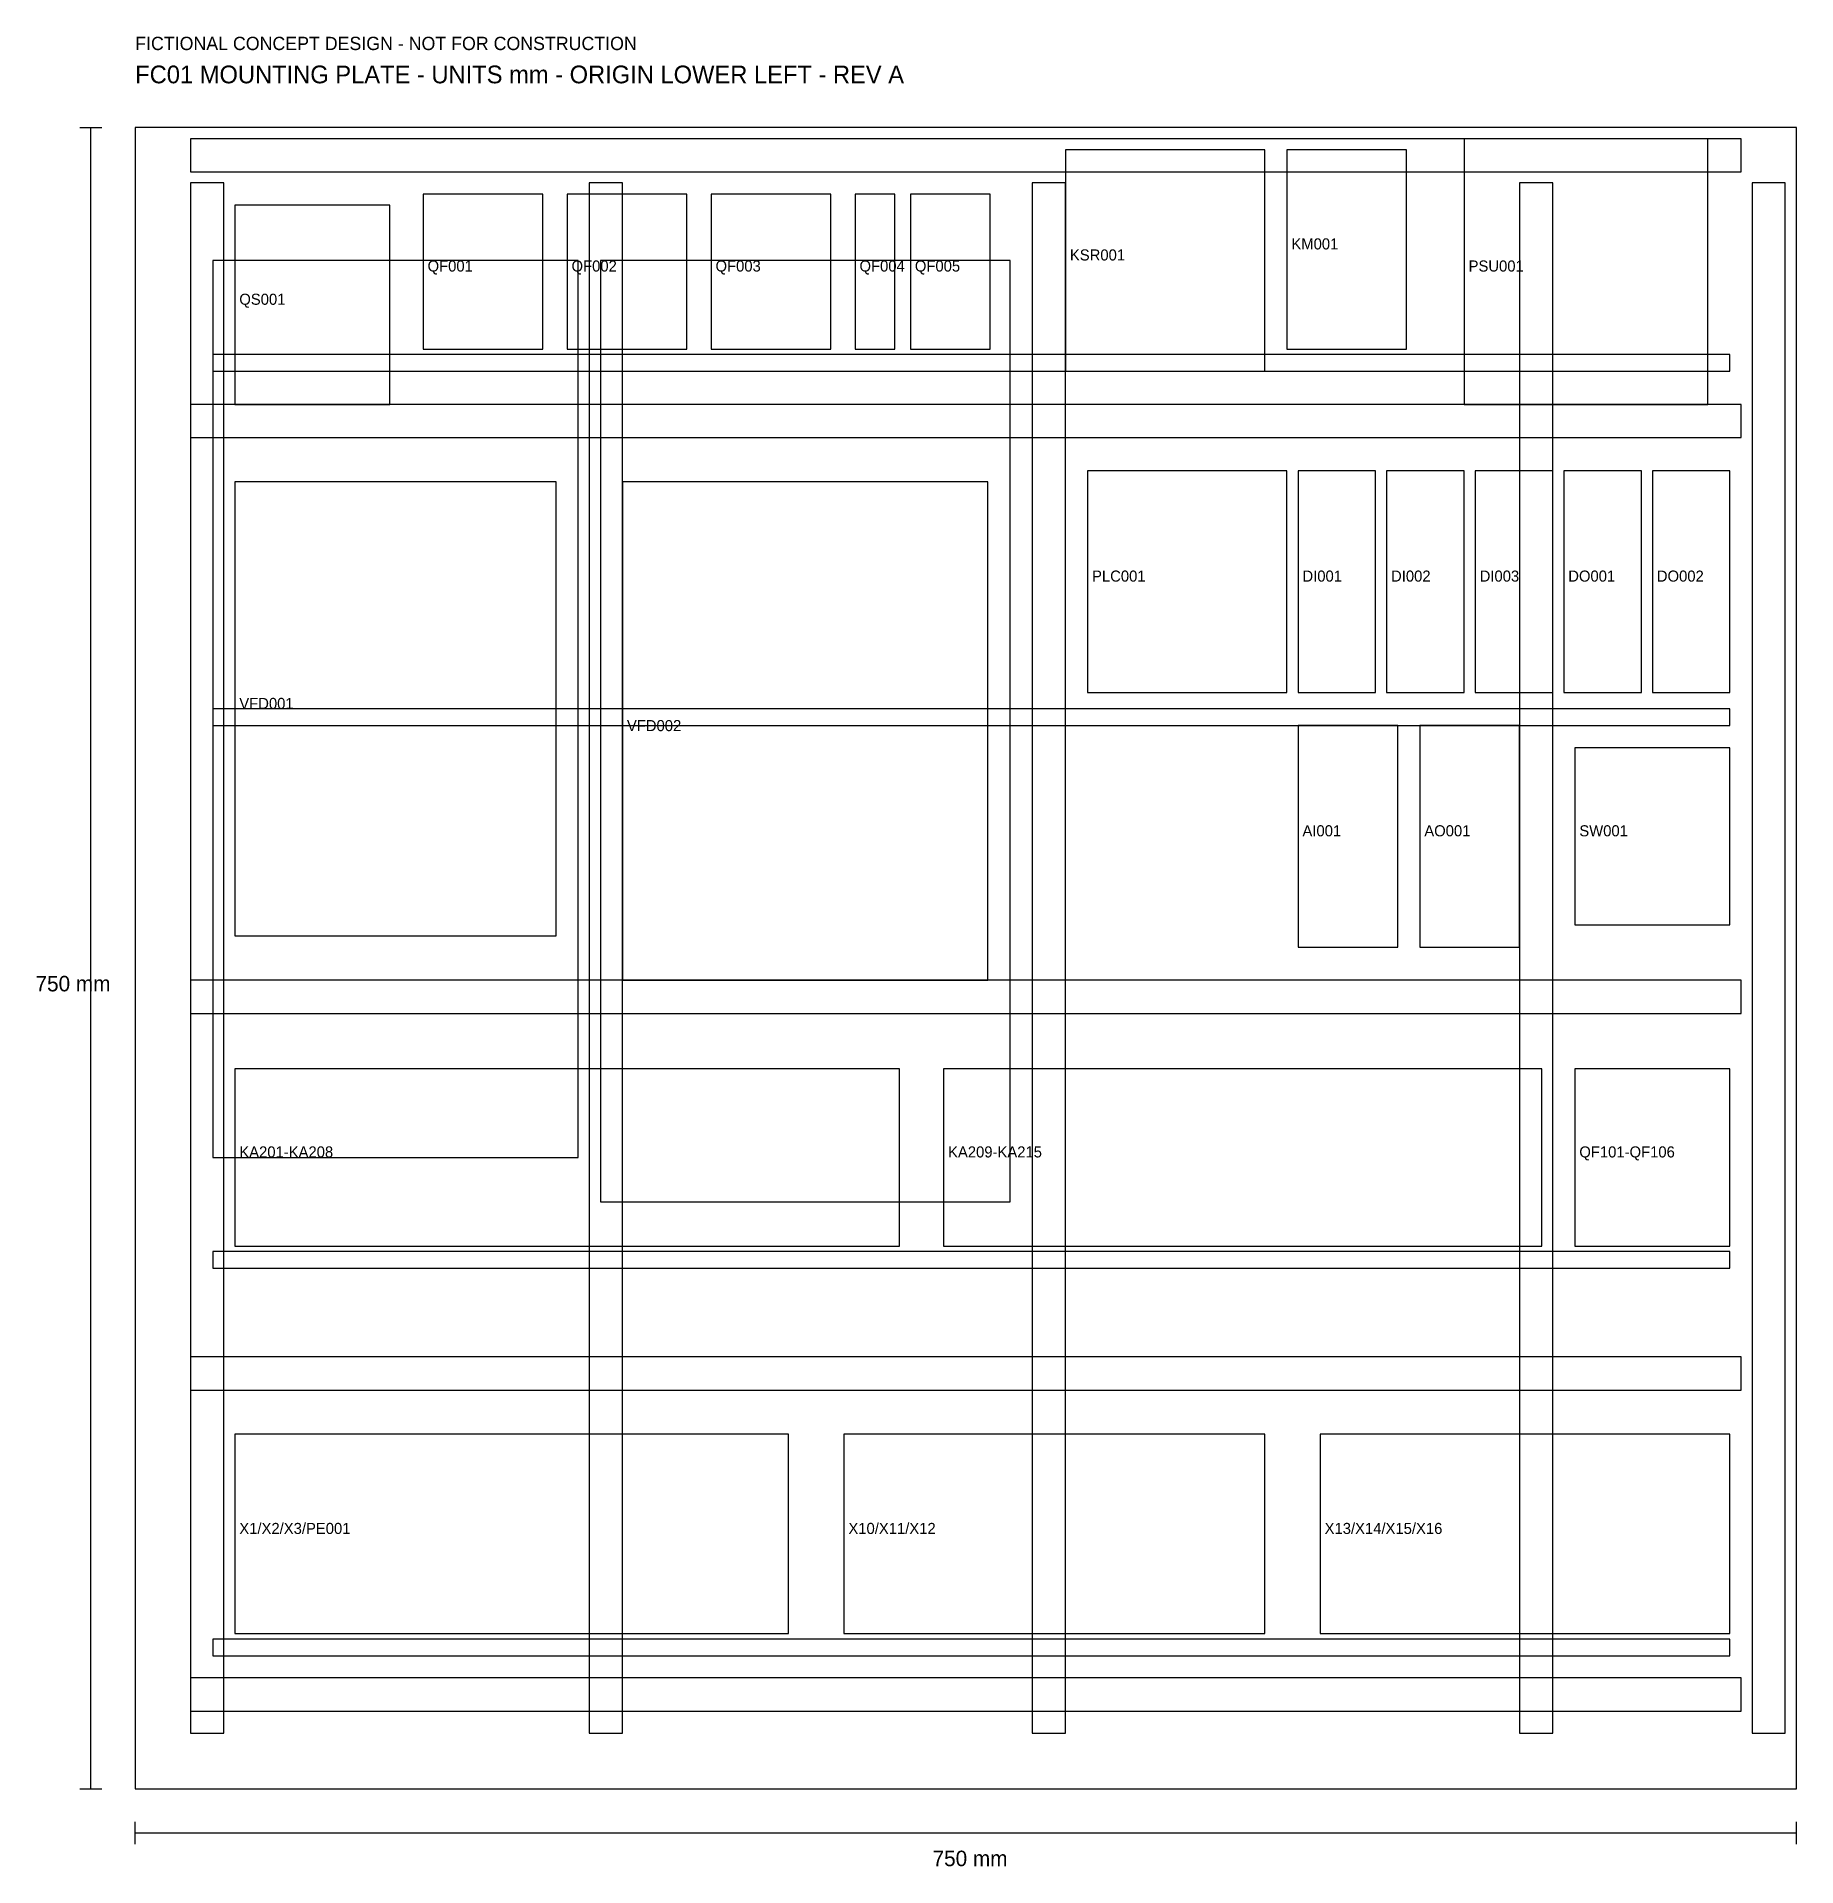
# Model space of a CAD drawing. Header units: millimetres. Extents: x -45 to 750, y -35 to 791.
import ezdxf

# ---------------------------------------------------------------- set-up
doc = ezdxf.new("R2010")
doc.units = ezdxf.units.MM
for name, color, linetype in [('CLEARANCE', 1, 'Continuous'), ('DEVICES', 5, 'CONTINUOUS'), ('DIMENSIONS', 2, 'CONTINUOUS'), ('DIN_RAIL', 8, 'CONTINUOUS'), ('PANEL', 7, 'CONTINUOUS'), ('TERMINALS', 3, 'CONTINUOUS'), ('TEXT', 7, 'CONTINUOUS'), ('WIRE_DUCT', 9, 'Continuous')]:
    doc.layers.add(name, color=color, linetype=linetype)

msp = doc.modelspace()

# ---------------------------------------------------------------- linework, layer by layer
at = {"layer": 'CLEARANCE'}
for p, q in [((200, 690), (35, 690)), ((35, 690), (35, 285)), ((200, 285), (200, 690)), ((395, 690), (210, 690)), ((210, 690), (210, 265)), ((395, 265), (395, 690)), ((35, 285), (200, 285)), ((210, 265), (395, 265))]:
    msp.add_line(p, q, dxfattribs=at)
at = {"layer": 'DEVICES'}
for p, q in [((710, 745), (600, 745)), ((600, 745), (600, 625)), ((710, 625), (710, 745)), ((510, 740), (420, 740)), ((420, 740), (420, 640)), ((510, 640), (510, 740)), ((574, 740), (520, 740)), ((520, 740), (520, 650)), ((574, 650), (574, 740)), ((184, 720), (130, 720)), ((130, 720), (130, 650)), ((184, 650), (184, 720)), ((249, 720), (195, 720)), ((195, 720), (195, 650)), ((249, 650), (249, 720)), ((314, 720), (260, 720)), ((260, 720), (260, 650)), ((314, 650), (314, 720)), ((343, 720), (325, 720)), ((325, 720), (325, 650)), ((343, 650), (343, 720)), ((386, 720), (350, 720)), ((350, 720), (350, 650)), ((386, 650), (386, 720)), ((115, 715), (45, 715)), ((45, 715), (45, 625)), ((115, 625), (115, 715)), ((130, 650), (184, 650)), ((195, 650), (249, 650)), ((260, 650), (314, 650)), ((325, 650), (343, 650)), ((350, 650), (386, 650)), ((520, 650), (574, 650)), ((420, 640), (510, 640)), ((45, 625), (115, 625)), ((600, 625), (710, 625)), ((520, 595), (430, 595)), ((430, 595), (430, 495)), ((520, 495), (520, 595)), ((560, 595), (525, 595)), ((525, 595), (525, 495)), ((560, 495), (560, 595)), ((600, 595), (565, 595)), ((565, 595), (565, 495)), ((600, 495), (600, 595)), ((640, 595), (605, 595)), ((605, 595), (605, 495)), ((640, 495), (640, 595)), ((680, 595), (645, 595)), ((645, 595), (645, 495)), ((680, 495), (680, 595)), ((720, 595), (685, 595)), ((685, 595), (685, 495)), ((720, 495), (720, 595)), ((190, 590), (45, 590)), ((45, 590), (45, 385)), ((190, 385), (190, 590)), ((385, 590), (220, 590)), ((220, 590), (220, 365)), ((385, 365), (385, 590)), ((430, 495), (520, 495)), ((525, 495), (560, 495)), ((565, 495), (600, 495)), ((605, 495), (640, 495)), ((645, 495), (680, 495)), ((685, 495), (720, 495)), ((570, 480), (525, 480)), ((525, 480), (525, 380)), ((570, 380), (570, 480)), ((625, 480), (580, 480)), ((580, 480), (580, 380)), ((625, 380), (625, 480)), ((720, 470), (650, 470)), ((650, 470), (650, 390)), ((720, 390), (720, 470)), ((650, 390), (720, 390)), ((45, 385), (190, 385)), ((525, 380), (570, 380)), ((580, 380), (625, 380)), ((220, 365), (385, 365)), ((345, 325), (45, 325)), ((45, 325), (45, 245)), ((345, 245), (345, 325)), ((635, 325), (365, 325)), ((365, 325), (365, 245)), ((635, 245), (635, 325)), ((720, 325), (650, 325)), ((650, 325), (650, 245)), ((720, 245), (720, 325)), ((45, 245), (345, 245)), ((365, 245), (635, 245)), ((650, 245), (720, 245))]:
    msp.add_line(p, q, dxfattribs=at)
at = {"layer": 'DIMENSIONS'}
for p, q in [((-25, 750), (-15, 750)), ((-20, 0), (-20, 750)), ((-25, 0), (-15, 0)), ((0, -25), (0, -15)), ((750, -25), (750, -15)), ((0, -20), (750, -20))]:
    msp.add_line(p, q, dxfattribs=at)
at = {"layer": 'DIN_RAIL'}
for p, q in [((720, 647.5), (35, 647.5)), ((35, 647.5), (35, 640)), ((720, 640), (720, 647.5)), ((35, 640), (720, 640)), ((720, 487.5), (35, 487.5)), ((35, 487.5), (35, 480)), ((720, 480), (720, 487.5)), ((35, 480), (720, 480)), ((720, 242.5), (35, 242.5)), ((35, 242.5), (35, 235)), ((720, 235), (720, 242.5)), ((35, 235), (720, 235)), ((720, 67.5), (35, 67.5)), ((35, 67.5), (35, 60)), ((720, 60), (720, 67.5)), ((35, 60), (720, 60))]:
    msp.add_line(p, q, dxfattribs=at)
at = {"layer": 'PANEL'}
for p, q in [((750, 750), (0, 750)), ((0, 750), (0, 0)), ((750, 0), (750, 750)), ((0, 0), (750, 0))]:
    msp.add_line(p, q, dxfattribs=at)
at = {"layer": 'TERMINALS'}
for p, q in [((295, 160), (45, 160)), ((45, 160), (45, 70)), ((295, 70), (295, 160)), ((510, 160), (320, 160)), ((320, 160), (320, 70)), ((510, 70), (510, 160)), ((720, 160), (535, 160)), ((535, 160), (535, 70)), ((720, 70), (720, 160)), ((45, 70), (295, 70)), ((320, 70), (510, 70)), ((535, 70), (720, 70))]:
    msp.add_line(p, q, dxfattribs=at)
at = {"layer": 'WIRE_DUCT'}
for p, q in [((725, 745), (25, 745)), ((25, 745), (25, 730)), ((725, 730), (725, 745)), ((25, 730), (725, 730)), ((40, 725), (25, 725)), ((25, 725), (25, 25)), ((40, 25), (40, 725)), ((220, 725), (205, 725)), ((205, 725), (205, 25)), ((220, 25), (220, 725)), ((420, 725), (405, 725)), ((405, 725), (405, 25)), ((420, 25), (420, 725)), ((640, 725), (625, 725)), ((625, 725), (625, 25)), ((640, 25), (640, 725)), ((745, 725), (730, 725)), ((730, 725), (730, 25)), ((745, 25), (745, 725)), ((725, 625), (25, 625)), ((25, 625), (25, 610)), ((725, 610), (725, 625)), ((25, 610), (725, 610)), ((725, 365), (25, 365)), ((25, 365), (25, 350)), ((725, 350), (725, 365)), ((25, 350), (725, 350)), ((725, 195), (25, 195)), ((25, 195), (25, 180)), ((725, 180), (725, 195)), ((25, 180), (725, 180)), ((725, 50), (25, 50)), ((25, 50), (25, 35)), ((725, 35), (725, 50)), ((25, 35), (725, 35)), ((25, 25), (40, 25)), ((205, 25), (220, 25)), ((405, 25), (420, 25)), ((625, 25), (640, 25)), ((730, 25), (745, 25))]:
    msp.add_line(p, q, dxfattribs=at)

# ---------------------------------------------------------------- texts
at = {"layer": 'DIMENSIONS'}
for p in [(-45, 360), (360, -35)]:
    msp.add_text('750 mm', height=7, dxfattribs=at).set_placement(p)
at = {"layer": 'TEXT'}
for s, height, p in [('FICTIONAL CONCEPT DESIGN - NOT FOR CONSTRUCTION', 6, (0, 785)), ('FC01 MOUNTING PLATE - UNITS mm - ORIGIN LOWER LEFT - REV A', 8, (0, 770)), ('KSR001', 5, (422, 690)), ('KM001', 5, (522, 695)), ('QF001', 5, (132, 685)), ('QF002', 5, (197, 685)), ('QF003', 5, (262, 685)), ('QF004', 5, (327, 685)), ('QF005', 5, (352, 685)), ('PSU001', 5, (602, 685)), ('QS001', 5, (47, 670)), ('PLC001', 5, (432, 545)), ('DI001', 5, (527, 545)), ('DI002', 5, (567, 545)), ('DI003', 5, (607, 545)), ('DO001', 5, (647, 545)), ('DO002', 5, (687, 545)), ('VFD001', 5, (47, 487.5)), ('VFD002', 5, (222, 477.5)), ('AI001', 5, (527, 430)), ('AO001', 5, (582, 430)), ('SW001', 5, (652, 430)), ('KA201-KA208', 5, (47, 285)), ('KA209-KA215', 5, (367, 285)), ('QF101-QF106', 5, (652, 285)), ('X1/X2/X3/PE001', 5, (47, 115)), ('X10/X11/X12', 5, (322, 115)), ('X13/X14/X15/X16', 5, (537, 115))]:
    msp.add_text(s, height=height, dxfattribs=at).set_placement(p)

doc.saveas('drawing.dxf')
